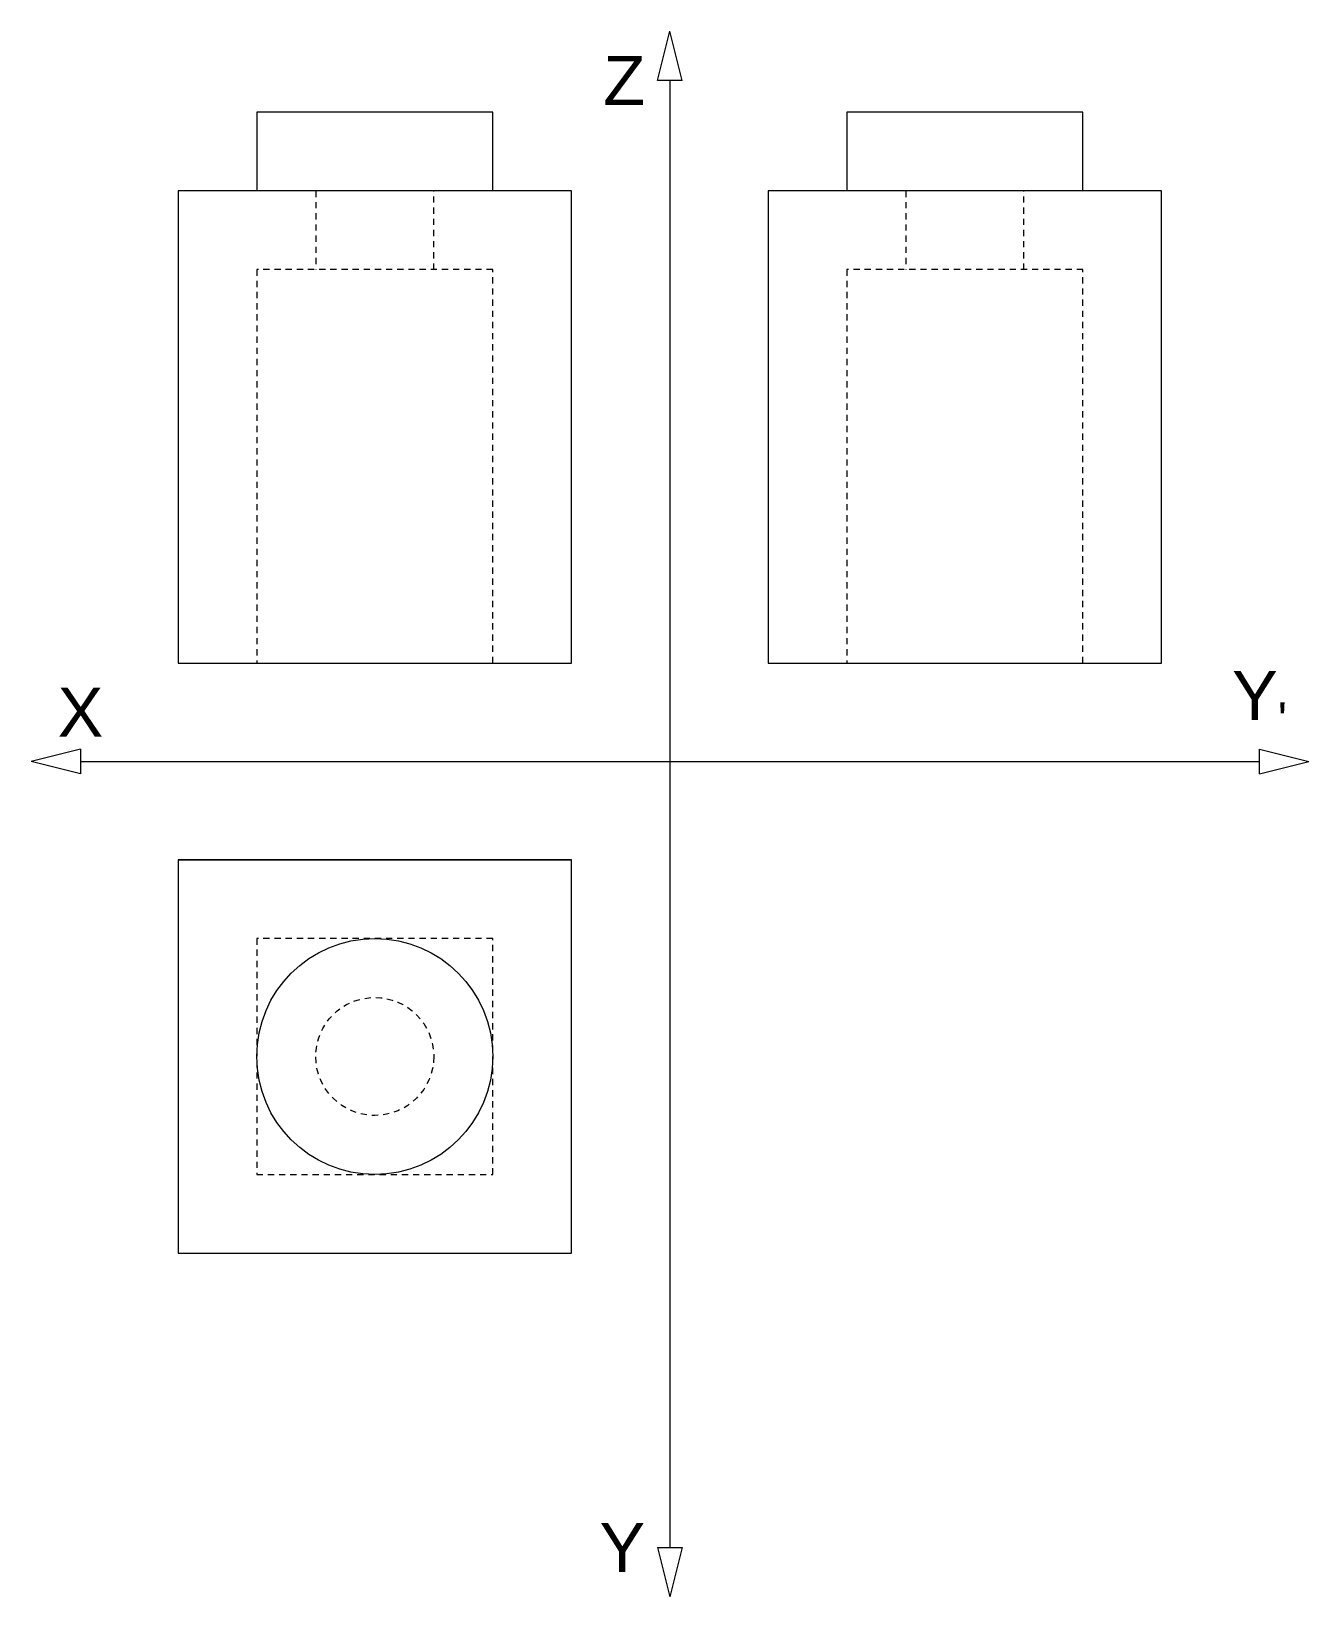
# Model space of a CAD drawing. Header units: millimetres. Extents: x -1 to 25, y -5 to 26.8.
import ezdxf

# ---------------------------------------------------------------- set-up
doc = ezdxf.new("R2010")
doc.units = ezdxf.units.MM
doc.linetypes.add('HIDDENX2', pattern=[19.05, 12.7, -6.35])
for name, color, linetype, lineweight in [('0.Axe', 7, 'Continuous', 5), ('01.Plan', 7, 'Continuous', 15), ('01.Vedere Frontală', 7, 'Continuous', 15), ('01.Vedere Laterală', 7, 'Continuous', 15)]:
    doc.layers.add(name, color=color, linetype=linetype, lineweight=lineweight)
doc.styles.get("Standard").update_dxf_attribs({"font": 'arial.ttf'})

# ---------------------------------------------------------------- blocks, each defined once
blk = doc.blocks.new('Săgeată')
at = {"layer": '01.Plan'}
h = blk.add_hatch(dxfattribs=at)
h.set_pattern_fill('ANGLE', color=256)
h.set_pattern_definition([(0, (-17.168, 5.378), (0, 6.985), [5.08, -1.905]), (90, (-17.168, 5.378), (-6.985, 4e-16), [5.08, -1.905])])
h.paths.add_polyline_path([(0.25, 0), (-0.25, 0), (0, -1)])
at = {"layer": '0.Axe'}
for p, q in [((-0.25, 0), (0.25, 0)), ((-0.25, 0), (0, -1)), ((0.25, 0), (0, -1))]:
    blk.add_line(p, q, dxfattribs=at)

msp = doc.modelspace()

# ---------------------------------------------------------------- linework, layer by layer
at = {"layer": '0.Axe'}
for p, q in [((12, 25.845), (12, -3.984)), ((0.016, 12), (23.99, 12))]:
    msp.add_line(p, q, dxfattribs=at)
at = {"layer": '01.Plan'}
msp.add_line((2, 10), (10, 10), dxfattribs=at)
msp.add_lwpolyline([(2, 2), (10, 2), (10, 10), (2, 10)], close=True, dxfattribs=at)
at = {"layer": '01.Plan', "linetype": 'HIDDENX2', "ltscale": 0.01}
msp.add_lwpolyline([(3.6, 3.6), (8.4, 3.6), (8.4, 8.4), (3.6, 8.4)], close=True, dxfattribs=at)
at = {"layer": '01.Plan'}
msp.add_circle((6, 6), 2.4, dxfattribs=at)
at = {"layer": '01.Plan', "linetype": 'HIDDENX2', "ltscale": 0.01}
msp.add_circle((6, 6), 1.2, dxfattribs=at)
at = {"layer": '01.Vedere Frontală'}
msp.add_lwpolyline([(8.4, 23.6), (8.4, 25.2), (3.6, 25.2), (3.6, 23.6)], dxfattribs=at)
msp.add_lwpolyline([(2, 14), (10, 14), (10, 23.6), (2, 23.6)], close=True, dxfattribs=at)
at = {"layer": '01.Vedere Frontală', "linetype": 'HIDDENX2', "ltscale": 0.01}
for points in [[(7.2, 22), (7.2, 23.6), (4.8, 23.6), (4.8, 22)], [(8.4, 14), (8.4, 22), (3.6, 22), (3.6, 14)]]:
    msp.add_lwpolyline(points, dxfattribs=at)
at = {"layer": '01.Vedere Laterală'}
msp.add_lwpolyline([(20.4, 23.6), (20.4, 25.2), (15.6, 25.2), (15.6, 23.6)], dxfattribs=at)
msp.add_lwpolyline([(14, 14), (22, 14), (22, 23.6), (14, 23.6)], close=True, dxfattribs=at)
at = {"layer": '01.Vedere Laterală', "linetype": 'HIDDENX2', "ltscale": 0.01}
for points in [[(19.2, 22), (19.2, 23.6), (16.8, 23.6), (16.8, 22)], [(20.4, 14), (20.4, 22), (15.6, 22), (15.6, 14)]]:
    msp.add_lwpolyline(points, dxfattribs=at)

# ---------------------------------------------------------------- block references
at = {"layer": '0.Axe'}
for p, rotation in [((12, 25.845), 180), ((0.016, 12), 270), ((23.99, 12), 89.99999999999999)]:
    msp.add_blockref('Săgeată', p, dxfattribs=dict(at, rotation=rotation))
msp.add_blockref('Săgeată', (12, -3.984), dxfattribs=at)

# ---------------------------------------------------------------- texts
at = {"layer": '0.Axe', "char_height": 1, "attachment_point": 6}
for s, insert in [('Z', (11.5, 25.845)), ('Y', (11.5, -3.984))]:
    msp.add_mtext(s, dxfattribs=dict(at, insert=insert))
at = {"layer": '0.Axe', "char_height": 1, "attachment_point": 8}
for s, insert in [("\\A1;Y{\\H0.7x;\\S^ ';}", (23.99, 12.5)), ('\\A1;X', (0.016, 12.5))]:
    msp.add_mtext_dynamic_manual_height_columns(s, width=0.21454, gutter_width=12.5, heights=[0], dxfattribs=dict(at, insert=insert))

doc.saveas('drawing.dxf')
